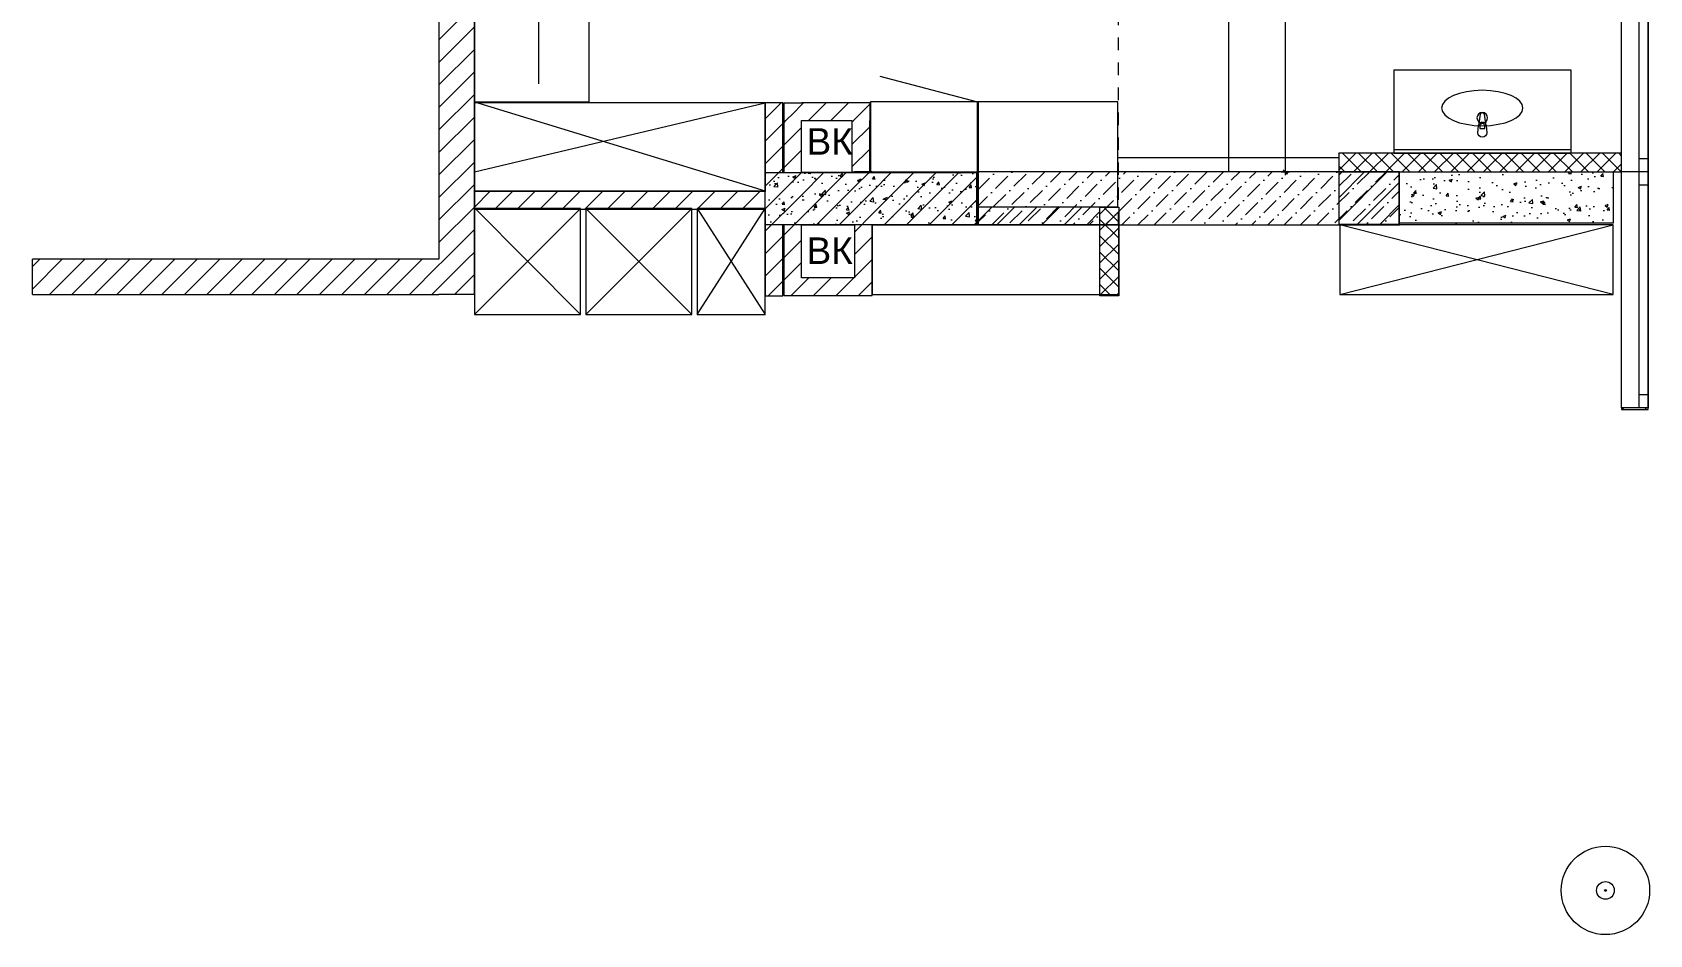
# Model space of a CAD drawing. Header units: millimetres. Extents: x 2336463 to 2579121, y 595385 to 778077.
# Drawn here: x 2524336 to 2533483, y 608642 to 613744 of the extents above; entities that cross this region are included whole.
import ezdxf

# ---------------------------------------------------------------- set-up
doc = ezdxf.new("R2010")
doc.units = ezdxf.units.MM
doc.header["$MEASUREMENT"] = 0
doc.linetypes.add('короткая штриховая', pattern=[141.111111, 70.555556, -70.555556])
for name, color, linetype, lineweight, true_color in [('+ план экспозиций_Ном._пера__242', 7, 'Continuous', 13, 0x1b55b5), ('+ план экспозиций_Ном._пера__58', 7, 'Continuous', 5, 0xdf0000), ('+возводимые стены_Ном._пера__169', 7, 'Continuous', 5, 0x68b353), ('+возводимые стены_Ном._пера__9', 7, 'Continuous', 15, 0x3dad99), ('Интерьер - Мебель_Ном._пера__242', 7, 'Continuous', 13, 0x1b55b5), ('Конструктив - Стены Несущие_Ном._пера__162', 7, 'Continuous', 5, 0xaaaaaa), ('сит план_Ном._пера__87', 7, 'Continuous', 20, 0x6a6a6a)]:
    doc.layers.add(name, color=color, linetype=linetype, lineweight=lineweight, true_color=true_color)
for name, color, linetype in [('+возводимые стены', 7, 'Continuous'), ('Интерьер - Мебель', 7, 'Continuous'), ('сит план', 7, 'Continuous')]:
    doc.layers.add(name, color=color, linetype=linetype)
for name, color, linetype, lineweight in [('+возводимые стены_Ном._пера__1', 7, 'Continuous', 13), ('+возводимые стены_Ном._пера__101', 252, 'Continuous', 5), ('1 Планировка_Ном._пера__1', 7, 'Continuous', 13), ('Интерьер - Мебель_Ном._пера__1', 7, 'Continuous', 13), ('Конструктив - Стены Несущие_Ном._пера__1', 7, 'Continuous', 13), ('Окна ARCHICAD_Ном._пера__1', 7, 'Continuous', 13), ('сит план_Ном._пера__1', 7, 'Continuous', 13)]:
    doc.layers.add(name, color=color, linetype=linetype, lineweight=lineweight)
doc.styles.add('СГЕНЕРИР_СТИЛЬ_1', font='arial.ttf')
doc.linetypes.add('вешало', pattern='A,0,[1,Р”РёР·Р°Р№РЅ РїСЂРѕРµРєС‚ СЂР°Р±РѕС‡РёР№1.Shx,S=9.52381,R=0,X=0,Y=0],-1200,0', length=1200)
doc.dimstyles.new('СГЕНЕРИР_СТИЛЬ__2', dxfattribs={"dimtxt": 75, "dimasz": 23.75, "dimexe": 0.18, "dimexo": 300, "dimgap": 0, "dimtad": 1, "dimdec": 0, "dimzin": 0, "dimdsep": 46, "dimtxsty": 'СГЕНЕРИР_СТИЛЬ_1', "dimblk": 'ARROWHEAD_6', "dimblk1": 'ARROWHEAD_6', "dimblk2": 'ARROWHEAD_6', "dimcen": 0.09, "dimclrd": 256, "dimclre": 256, "dimclrt": 256, "dimazin": 0, "dimtfac": 1, "dimtdec": 4, "dimtmove": 0, "dimatfit": 3, "dimfxl": 0, "dimtolj": 1, "dimtzin": 0, "dimarcsym": 0})
pattern_1 = [(45, (2086872.015, 585813.686), (-45.961939, 45.961939), []), (135, (2086872.015, 585813.686), (45.961939, 45.961939), [])]
pattern_2 = [(45, (2086872.015, 585813.69), (-63.639609, 63.639609), [])]
pattern_3 = [(50, (2086872.01, 585813.69), (-182.18467, 15.939086), [19.05, -209.55]), (355, (2086872.01, 585813.69), (-35.24342, 191.056845), [15.24, -167.640584]), (100.451445, (2086887.2, 585812.36), (146.94125, 175.11775), [16.19001, -178.090245]), (46.1842, (2086872.01, 585864.49), (-271.07904, 42.04233), [28.575, -314.325]), (96.63556, (2086894.6, 585860.98), (237.40413, 247.42612), [24.28502, -267.1356]), (351.18415, (2086872.01, 585864.49), (237.40413, 247.42612), [22.85997, -251.45973]), (21, (2086897.41, 585851.79), (-151.61439, 102.2652), [19.05, -209.55]), (326, (2086897.41, 585851.79), (61.80203, 184.18797), [15.24, -167.64]), (71.451445, (2086910.05, 585843.26), (213.41642, 81.92277), [16.19001, -178.08994]), (37.5, (2086872.015, 585813.686), (3.088603, 84.555039), [0, -165.608, 0, -170.18, 0, -168.275]), (7.5, (2086872.015, 585813.69), (66.819663, 100.180575), [0, -97.028, 0, -161.798, 0, -64.135]), (327.5, (2086815.37, 585813.686), (-135.590595, 5.728744), [0, -63.5, 0, -198.12, 0, -262.89]), (317.5, (2086789.97, 585813.69), (148.12918, 25.42649), [0, -82.55, 0, -131.572, 0, -186.69])]

# ---------------------------------------------------------------- blocks, each defined once
blk = doc.blocks.new('Перекрытие_153', base_point=(2527485.6, 616197.8))
at = {"layer": 'Интерьер - Мебель_Ном._пера__1', "color": 7, "linetype": 'Continuous', "lineweight": 13, "flags": 128}
blk.add_lwpolyline([(2527485.6, 616197.8), (2526836, 616197.8), (2526836, 613351.8), (2527485.6, 613351.8)], close=True, dxfattribs=at)
blk = doc.blocks.new('Перекрытие_154', base_point=(2526836, 613346.1))
at = {"layer": 'Интерьер - Мебель_Ном._пера__1', "color": 7, "linetype": 'Continuous', "lineweight": 13, "flags": 128}
blk.add_lwpolyline([(2526836, 613346.1), (2526836, 612848.4), (2528480.9, 612848.4), (2528480.9, 613346.1)], close=True, dxfattribs=at)
blk = doc.blocks.new('Перекрытие_155', base_point=(2526836.6, 612748.5))
at = {"layer": 'Интерьер - Мебель_Ном._пера__1', "color": 7, "linetype": 'Continuous', "lineweight": 13, "flags": 128}
blk.add_lwpolyline([(2526836.6, 612748.5), (2526836.6, 612149), (2527436.5, 612149), (2527436.5, 612748.5)], close=True, dxfattribs=at)
blk = doc.blocks.new('Перекрытие_156', base_point=(2529075.7, 612956.1))
at = {"layer": 'Интерьер - Мебель_Ном._пера__1', "color": 7, "linetype": 'Continuous', "lineweight": 13, "flags": 128}
blk.add_lwpolyline([(2529075.7, 612956.1), (2529680.9, 612956.1), (2529680.9, 613351.1), (2529075.7, 613351.1)], close=True, dxfattribs=at)
blk = doc.blocks.new('Перекрытие_157', base_point=(2528096.7, 612748.5))
at = {"layer": 'Интерьер - Мебель_Ном._пера__1', "color": 7, "linetype": 'Continuous', "lineweight": 13, "flags": 128}
blk.add_lwpolyline([(2528096.7, 612748.5), (2528096.7, 612149), (2528481.5, 612149), (2528481.5, 612748.5)], close=True, dxfattribs=at)
blk = doc.blocks.new('Перекрытие_158', base_point=(2527466.1, 612748.5))
at = {"layer": 'Интерьер - Мебель_Ном._пера__1', "color": 7, "linetype": 'Continuous', "lineweight": 13, "flags": 128}
blk.add_lwpolyline([(2527466.1, 612748.5), (2527466.1, 612149), (2528066.5, 612149), (2528066.5, 612748.5)], close=True, dxfattribs=at)
blk = doc.blocks.new('Перекрытие_159', base_point=(2529085.9, 612261.6))
at = {"layer": 'Интерьер - Мебель_Ном._пера__1', "color": 7, "linetype": 'Continuous', "lineweight": 13, "flags": 128}
blk.add_lwpolyline([(2529085.9, 612261.6), (2530481.3, 612261.6), (2530481.3, 612656.1), (2529085.9, 612656.1)], close=True, dxfattribs=at)
blk = doc.blocks.new('Перекрытие_160', base_point=(2531731, 612261.6))
at = {"layer": 'Интерьер - Мебель_Ном._пера__1', "color": 7, "linetype": 'Continuous', "lineweight": 13, "flags": 128}
blk.add_lwpolyline([(2531731, 612261.6), (2533276.4, 612261.6), (2533276.4, 612656.1), (2531731, 612656.1)], close=True, dxfattribs=at)
blk = doc.blocks.new('Перекрытие_165', base_point=(2529686.1, 612757.1))
at = {"layer": 'Интерьер - Мебель_Ном._пера__1', "color": 7, "linetype": 'Continuous', "lineweight": 13, "flags": 128}
blk.add_lwpolyline([(2529686.1, 612757.1), (2530476.3, 612757.1), (2530476.3, 613351.1), (2529686.1, 613351.1)], close=True, dxfattribs=at)
blk = doc.blocks.new('Стена_619', base_point=(2526636, 614562.1))
at = {"layer": 'сит план_Ном._пера__87', "linetype": 'Continuous', "lineweight": 20, "true_color": 0x6a6a6a}
h = blk.add_hatch(dxfattribs=at)
h.set_pattern_fill('Блоки_Бетонные_Эффективные', color=251, style=0, pattern_type=2)
h.set_pattern_definition(pattern_2)
h.paths.add_polyline_path([(2526836, 612462.1), (2526836, 614562.1), (2526636, 614562.1), (2526636, 612462.1)])
h = blk.add_hatch(dxfattribs=at)
h.set_pattern_fill('Блоки_Бетонные_Эффективные', color=251, style=0, pattern_type=2)
h.set_pattern_definition(pattern_2)
h.paths.add_polyline_path([(2526636, 612262.1), (2526836, 612262.1), (2526636, 612462.1)])
h = blk.add_hatch(dxfattribs=at)
h.set_pattern_fill('Блоки_Бетонные_Эффективные', color=251, style=0, pattern_type=2)
h.set_pattern_definition(pattern_2)
h.paths.add_polyline_path([(2526636, 612462.1), (2526836, 612262.1), (2526836, 612462.1)])
at = {"layer": 'сит план_Ном._пера__1', "color": 7, "linetype": 'Continuous', "lineweight": 13, "flags": 128}
for points in [[(2526636, 614562.1), (2526636, 612462.1)], [(2526836, 614562.1), (2526636, 614562.1)], [(2526836, 612262.1), (2526836, 614562.1)], [(2526836, 612262.1), (2526636, 612262.1)]]:
    blk.add_lwpolyline(points, dxfattribs=at)
blk = doc.blocks.new('Стена_620', base_point=(2526636, 612462.1))
at = {"layer": 'сит план_Ном._пера__87', "linetype": 'Continuous', "lineweight": 20, "true_color": 0x6a6a6a}
h = blk.add_hatch(dxfattribs=at)
h.set_pattern_fill('Блоки_Бетонные_Эффективные', color=251, style=0, pattern_type=2)
h.set_pattern_definition(pattern_2)
h.paths.add_polyline_path([(2526636, 612462.1), (2524336, 612462.1), (2524336, 612262.1), (2526636, 612262.1)])
at = {"layer": 'сит план_Ном._пера__1', "color": 7, "linetype": 'Continuous', "lineweight": 13, "flags": 128}
for points in [[(2526636, 612462.1), (2524336, 612462.1)], [(2524336, 612262.1), (2524336, 612462.1)], [(2524336, 612262.1), (2526636, 612262.1)]]:
    blk.add_lwpolyline(points, dxfattribs=at)
blk = doc.blocks.new('Стена_621', base_point=(2528480.9, 612951.1))
at = {"layer": 'сит план_Ном._пера__87', "linetype": 'Continuous', "lineweight": 20, "true_color": 0x6a6a6a}
h = blk.add_hatch(dxfattribs=at)
h.set_pattern_fill('Блоки_Бетонные_Эффективные', color=251, style=0, pattern_type=2)
h.set_pattern_definition(pattern_2)
h.paths.add_polyline_path([(2528580.9, 612951.1), (2528580.9, 612656.1), (2528585.9, 612656.1), (2528585.9, 612951.1)])
h = blk.add_hatch(dxfattribs=at)
h.set_pattern_fill('Блоки_Бетонные_Эффективные', color=251, style=0, pattern_type=2)
h.set_pattern_definition(pattern_2)
h.paths.add_polyline_path([(2528685.9, 612951.1), (2528685.9, 612656.1), (2528985.9, 612656.1), (2528985.9, 612951.1)])
h = blk.add_hatch(dxfattribs=at)
h.set_pattern_fill('Блоки_Бетонные_Эффективные', color=251, style=0, pattern_type=2)
h.set_pattern_definition(pattern_2)
h.paths.add_polyline_path([(2529085.9, 612951.1), (2529085.9, 612656.1), (2529677.3, 612656.1), (2529677.3, 612951.1)])
at = {"layer": 'сит план_Ном._пера__1', "color": 7, "linetype": 'Continuous', "lineweight": 13, "flags": 128}
for points in [[(2528585.9, 612951.1), (2528580.9, 612951.1)], [(2528985.9, 612951.1), (2528685.9, 612951.1)], [(2529677.3, 612951.1), (2529085.9, 612951.1)], [(2529677.3, 612656.1), (2529677.3, 612951.1)], [(2528580.9, 612656.1), (2528585.9, 612656.1)], [(2528685.9, 612656.1), (2528985.9, 612656.1)], [(2529085.9, 612656.1), (2529677.3, 612656.1)]]:
    blk.add_lwpolyline(points, dxfattribs=at)
blk = doc.blocks.new('Стена_622', base_point=(2528585.9, 612956.1))
at = {"layer": 'сит план_Ном._пера__87', "linetype": 'Continuous', "lineweight": 20, "true_color": 0x6a6a6a}
h = blk.add_hatch(dxfattribs=at)
h.set_pattern_fill('Блоки_Бетонные_Эффективные', color=251, style=0, pattern_type=2)
h.set_pattern_definition(pattern_2)
h.paths.add_polyline_path([(2528585.9, 613346.1), (2528685.9, 613246.1), (2528685.9, 613346.1)])
h = blk.add_hatch(dxfattribs=at)
h.set_pattern_fill('Блоки_Бетонные_Эффективные', color=251, style=0, pattern_type=2)
h.set_pattern_definition(pattern_2)
h.paths.add_polyline_path([(2528585.9, 613246.1), (2528685.9, 613246.1), (2528585.9, 613346.1)])
h = blk.add_hatch(dxfattribs=at)
h.set_pattern_fill('Блоки_Бетонные_Эффективные', color=251, style=0, pattern_type=2)
h.set_pattern_definition(pattern_2)
h.paths.add_polyline_path([(2528585.9, 613246.1), (2528585.9, 612956.1), (2528685.9, 612956.1), (2528685.9, 613246.1)])
at = {"layer": 'сит план_Ном._пера__1', "color": 7, "linetype": 'Continuous', "lineweight": 13, "flags": 128}
for points in [[(2528585.9, 613346.1), (2528685.9, 613346.1)], [(2528585.9, 613346.1), (2528585.9, 612956.1)], [(2528685.9, 612956.1), (2528685.9, 613246.1)]]:
    blk.add_lwpolyline(points, dxfattribs=at)
blk = doc.blocks.new('Стена_623', base_point=(2528585.9, 613346.1))
at = {"layer": 'сит план_Ном._пера__87', "linetype": 'Continuous', "lineweight": 20, "true_color": 0x6a6a6a}
h = blk.add_hatch(dxfattribs=at)
h.set_pattern_fill('Блоки_Бетонные_Эффективные', color=251, style=0, pattern_type=2)
h.set_pattern_definition(pattern_2)
h.paths.add_polyline_path([(2528971.9, 613346.1), (2528685.9, 613346.1), (2528685.9, 613246.1), (2528971.9, 613246.1)])
h = blk.add_hatch(dxfattribs=at)
h.set_pattern_fill('Блоки_Бетонные_Эффективные', color=251, style=0, pattern_type=2)
h.set_pattern_definition(pattern_2)
h.paths.add_polyline_path([(2528971.9, 613246.1), (2529071.9, 613246.1), (2529071.9, 613346.1)])
h = blk.add_hatch(dxfattribs=at)
h.set_pattern_fill('Блоки_Бетонные_Эффективные', color=251, style=0, pattern_type=2)
h.set_pattern_definition(pattern_2)
h.paths.add_polyline_path([(2528971.9, 613346.1), (2528971.9, 613246.1), (2529071.9, 613346.1)])
at = {"layer": 'сит план_Ном._пера__1', "color": 7, "linetype": 'Continuous', "lineweight": 13, "flags": 128}
for points in [[(2529071.9, 613346.1), (2528685.9, 613346.1)], [(2529071.9, 613346.1), (2529071.9, 613246.1)], [(2528685.9, 613246.1), (2528971.9, 613246.1)]]:
    blk.add_lwpolyline(points, dxfattribs=at)
blk = doc.blocks.new('Стена_624', base_point=(2529071.9, 613346.1))
at = {"layer": 'сит план_Ном._пера__87', "linetype": 'Continuous', "lineweight": 20, "true_color": 0x6a6a6a}
h = blk.add_hatch(dxfattribs=at)
h.set_pattern_fill('Блоки_Бетонные_Эффективные', color=251, style=0, pattern_type=2)
h.set_pattern_definition(pattern_2)
h.paths.add_polyline_path([(2528971.9, 613246.1), (2528971.9, 612956.1), (2529071.9, 612956.1), (2529071.9, 613246.1)])
at = {"layer": 'сит план_Ном._пера__1', "color": 7, "linetype": 'Continuous', "lineweight": 13, "flags": 128}
for points in [[(2528971.9, 613246.1), (2528971.9, 612956.1)], [(2529071.9, 612956.1), (2529071.9, 613246.1)], [(2528971.9, 612956.1), (2529071.9, 612956.1)]]:
    blk.add_lwpolyline(points, dxfattribs=at)
blk = doc.blocks.new('Стена_625', base_point=(2528585.9, 612956.1))
at = {"layer": 'сит план_Ном._пера__87', "linetype": 'Continuous', "lineweight": 20, "true_color": 0x6a6a6a}
h = blk.add_hatch(dxfattribs=at)
h.set_pattern_fill('Блоки_Бетонные_Эффективные', color=251, style=0, pattern_type=2)
h.set_pattern_definition(pattern_2)
h.paths.add_polyline_path([(2528685.9, 612356.6), (2528685.9, 612956.1), (2528585.9, 612956.1), (2528585.9, 612356.6)])
h = blk.add_hatch(dxfattribs=at)
h.set_pattern_fill('Блоки_Бетонные_Эффективные', color=251, style=0, pattern_type=2)
h.set_pattern_definition(pattern_2)
h.paths.add_polyline_path([(2528685.9, 612356.6), (2528585.9, 612256.6), (2528685.9, 612256.6)])
h = blk.add_hatch(dxfattribs=at)
h.set_pattern_fill('Блоки_Бетонные_Эффективные', color=251, style=0, pattern_type=2)
h.set_pattern_definition(pattern_2)
h.paths.add_polyline_path([(2528585.9, 612356.6), (2528585.9, 612256.6), (2528685.9, 612356.6)])
at = {"layer": 'сит план_Ном._пера__1', "color": 7, "linetype": 'Continuous', "lineweight": 13, "flags": 128}
for points in [[(2528585.9, 612956.1), (2528585.9, 612951.1)], [(2528685.9, 612951.1), (2528685.9, 612956.1)], [(2528585.9, 612656.1), (2528585.9, 612256.6)], [(2528685.9, 612356.6), (2528685.9, 612656.1)], [(2528585.9, 612256.6), (2528685.9, 612256.6)]]:
    blk.add_lwpolyline(points, dxfattribs=at)
blk = doc.blocks.new('Стена_626', base_point=(2528585.9, 612256.6))
at = {"layer": 'сит план_Ном._пера__87', "linetype": 'Continuous', "lineweight": 20, "true_color": 0x6a6a6a}
h = blk.add_hatch(dxfattribs=at)
h.set_pattern_fill('Блоки_Бетонные_Эффективные', color=251, style=0, pattern_type=2)
h.set_pattern_definition(pattern_2)
h.paths.add_polyline_path([(2528985.9, 612356.6), (2528685.9, 612356.6), (2528685.9, 612256.6), (2528985.9, 612256.6)])
h = blk.add_hatch(dxfattribs=at)
h.set_pattern_fill('Блоки_Бетонные_Эффективные', color=251, style=0, pattern_type=2)
h.set_pattern_definition(pattern_2)
h.paths.add_polyline_path([(2528985.9, 612356.6), (2529085.9, 612256.6), (2529085.9, 612356.6)])
h = blk.add_hatch(dxfattribs=at)
h.set_pattern_fill('Блоки_Бетонные_Эффективные', color=251, style=0, pattern_type=2)
h.set_pattern_definition(pattern_2)
h.paths.add_polyline_path([(2528985.9, 612256.6), (2529085.9, 612256.6), (2528985.9, 612356.6)])
at = {"layer": 'сит план_Ном._пера__1', "color": 7, "linetype": 'Continuous', "lineweight": 13, "flags": 128}
for points in [[(2528985.9, 612356.6), (2528685.9, 612356.6)], [(2529085.9, 612256.6), (2529085.9, 612356.6)], [(2528685.9, 612256.6), (2529085.9, 612256.6)]]:
    blk.add_lwpolyline(points, dxfattribs=at)
blk = doc.blocks.new('Стена_627', base_point=(2529085.9, 612256.6))
at = {"layer": 'сит план_Ном._пера__87', "linetype": 'Continuous', "lineweight": 20, "true_color": 0x6a6a6a}
h = blk.add_hatch(dxfattribs=at)
h.set_pattern_fill('Блоки_Бетонные_Эффективные', color=251, style=0, pattern_type=2)
h.set_pattern_definition(pattern_2)
h.paths.add_polyline_path([(2529085.9, 612356.6), (2529085.9, 612956.1), (2528985.9, 612956.1), (2528985.9, 612356.6)])
at = {"layer": 'сит план_Ном._пера__1', "color": 7, "linetype": 'Continuous', "lineweight": 13, "flags": 128}
for points in [[(2529085.9, 612956.1), (2528985.9, 612956.1)], [(2528985.9, 612956.1), (2528985.9, 612951.1)], [(2529085.9, 612951.1), (2529085.9, 612956.1)], [(2528985.9, 612656.1), (2528985.9, 612356.6)], [(2529085.9, 612356.6), (2529085.9, 612656.1)]]:
    blk.add_lwpolyline(points, dxfattribs=at)
blk = doc.blocks.new('Окно 25_16')
at = {"layer": 'Окна ARCHICAD_Ном._пера__1', "color": 7, "linetype": 'Continuous', "lineweight": 13}
for p, q in [((-667.3, 100), (667.3, 100)), ((-667.3, 0), (-667.3, 100)), ((667.3, 0), (667.3, 100)), ((-667.3, 0), (-592.3, 0)), ((-667.3, -50), (-667.3, 0)), ((-667.3, -50), (-667.3, 0)), ((-592.3, 0), (-592.3, -50)), ((-592.3, 0), (592.3, 0)), ((592.3, -50), (592.3, 0)), ((592.3, 0), (667.3, 0)), ((667.3, -50), (667.3, 0)), ((667.3, -50), (667.3, 0)), ((-667.3, -50), (667.3, -50)), ((-592.3, -50), (-667.3, -50)), ((592.3, -50), (-592.3, -50)), ((667.3, -50), (592.3, -50))]:
    blk.add_line(p, q, dxfattribs=at)
blk = doc.blocks.new('Окно 25_10')
at = {"layer": 'Окна ARCHICAD_Ном._пера__1', "color": 7, "linetype": 'Continuous', "lineweight": 13}
for p, q in [((-625, 100), (625, 100)), ((-625, 0), (-625, 100)), ((625, 0), (625, 100)), ((-625, 0), (-550, 0)), ((-625, -50), (-625, 0)), ((-625, -50), (-625, 0)), ((-550, 0), (-550, -50)), ((-550, 0), (550, 0)), ((550, -50), (550, 0)), ((550, 0), (625, 0)), ((625, -50), (625, 0)), ((625, -50), (625, 0)), ((-625, -50), (625, -50)), ((-550, -50), (-625, -50)), ((550, -50), (-550, -50)), ((625, -50), (550, -50))]:
    blk.add_line(p, q, dxfattribs=at)
blk = doc.blocks.new('Стена_628', base_point=(2533474.6, 611612.1))
at = {"layer": 'сит план_Ном._пера__87', "linetype": 'Continuous', "lineweight": 20, "true_color": 0x6a6a6a}
h = blk.add_hatch(dxfattribs=at)
h.set_pattern_fill('Блоки_Бетонные_Эффективные', color=251, style=0, pattern_type=2)
h.set_pattern_definition(pattern_2)
h.paths.add_polyline_path([(2533324.6, 611612.1), (2533474.6, 611612.1), (2533474.6, 611621.5), (2533324.6, 611621.5)])
at = {"layer": 'сит план_Ном._пера__1', "color": 7, "linetype": 'Continuous', "lineweight": 13}
for p, q in [((2533424.6, 611621.5), (2533324.6, 611621.5)), ((2533474.6, 611621.5), (2533424.6, 611621.5))]:
    blk.add_line(p, q, dxfattribs=at)
at = {"layer": 'сит план_Ном._пера__1', "color": 7, "linetype": 'Continuous', "lineweight": 13, "flags": 128}
for points in [[(2533324.6, 611621.5), (2533324.6, 611612.1)], [(2533324.6, 611612.1), (2533474.6, 611612.1)], [(2533474.6, 611612.1), (2533474.6, 611621.5)]]:
    blk.add_lwpolyline(points, dxfattribs=at)
at = {"layer": 'Окна ARCHICAD_Ном._пера__1', "color": 7, "linetype": 'Continuous', "lineweight": 13, "zscale": 1000, "rotation": 89.99891644592846}
for name, p in [('Окно 25_10', (2533424.6, 613581.1)), ('Окно 25_16', (2533424.6, 612288.8))]:
    blk.add_blockref(name, p, dxfattribs=at)
blk = doc.blocks.new('Стена_632', base_point=(2528480.9, 612744.3))
at = {"layer": '+возводимые стены_Ном._пера__169', "linetype": 'Continuous', "lineweight": 5, "true_color": 0x68b353}
h = blk.add_hatch(dxfattribs=at)
h.set_pattern_fill('Блоки_Бетонные_Эффективные', color=85, style=0, pattern_type=2)
h.set_pattern_definition(pattern_2)
h.paths.add_polyline_path([(2528480.9, 612844.3), (2526836.1, 612844.7), (2526836, 612744.7), (2528480.9, 612744.3)])
at = {"layer": '+возводимые стены_Ном._пера__101', "color": 252, "linetype": 'Continuous', "lineweight": 5, "flags": 128}
for points in [[(2526836.1, 612844.7), (2526836, 612744.7)], [(2528480.9, 612844.3), (2526836.1, 612844.7)], [(2526836, 612744.7), (2528480.9, 612744.3)]]:
    blk.add_lwpolyline(points, dxfattribs=at)
blk = doc.blocks.new('Стена_645', base_point=(2529680.9, 612656.3))
at = {"layer": '+возводимые стены_Ном._пера__169', "linetype": 'Continuous', "lineweight": 5, "true_color": 0x68b353}
h = blk.add_hatch(dxfattribs=at)
h.set_pattern_fill('Блоки_Бетонные_Эффективные', color=85, style=0, pattern_type=2)
h.set_pattern_definition(pattern_2)
h.paths.add_polyline_path([(2529680.9, 612656.3), (2530374.4, 612656.1), (2530374.4, 612756.1), (2529680.9, 612756.3)])
at = {"layer": '+возводимые стены_Ном._пера__101', "color": 252, "linetype": 'Continuous', "lineweight": 5, "flags": 128}
for points in [[(2530374.4, 612756.1), (2529680.9, 612756.3)], [(2529680.9, 612756.3), (2529680.9, 612656.3)], [(2530374.4, 612656.1), (2530374.4, 612756.1)], [(2529680.9, 612656.3), (2530374.4, 612656.1)]]:
    blk.add_lwpolyline(points, dxfattribs=at)
blk = doc.blocks.new('Стена_646', base_point=(2528480.9, 612255))
at = {"layer": '+возводимые стены_Ном._пера__169', "linetype": 'Continuous', "lineweight": 5, "true_color": 0x68b353}
h = blk.add_hatch(dxfattribs=at)
h.set_pattern_fill('Блоки_Бетонные_Эффективные', color=85, style=0, pattern_type=2)
h.set_pattern_definition(pattern_2)
h.paths.add_polyline_path([(2528580.9, 612255), (2528580.9, 613346.1), (2528480.9, 613346.1), (2528480.9, 612255)])
at = {"layer": '+возводимые стены_Ном._пера__101', "color": 252, "linetype": 'Continuous', "lineweight": 5, "flags": 128}
for points in [[(2528580.9, 613346.1), (2528480.9, 613346.1)], [(2528480.9, 613346.1), (2528480.9, 612844.3)], [(2528580.9, 612951.1), (2528580.9, 613346.1)], [(2528480.9, 612744.3), (2528480.9, 612255)], [(2528580.9, 612255), (2528580.9, 612656.1)], [(2528480.9, 612255), (2528580.9, 612255)]]:
    blk.add_lwpolyline(points, dxfattribs=at)
blk = doc.blocks.new('Стена_647', base_point=(2532066.4, 612955.4))
at = {"layer": '+возводимые стены_Ном._пера__169', "linetype": 'Continuous', "lineweight": 5, "true_color": 0x68b353}
h = blk.add_hatch(dxfattribs=at)
h.set_pattern_fill('Блоки_Бетонные_Эффективные', color=85, style=0, pattern_type=2)
h.set_pattern_definition(pattern_2)
h.paths.add_polyline_path([(2532066.4, 612955.4), (2531724.7, 612955.4), (2531724.7, 612660.4), (2532066.4, 612660.4)])
at = {"layer": '+возводимые стены_Ном._пера__101', "color": 252, "linetype": 'Continuous', "lineweight": 5, "flags": 128}
for points in [[(2532066.4, 612955.4), (2531724.7, 612955.4)], [(2531724.7, 612955.4), (2531724.7, 612660.4)], [(2532066.4, 612660.4), (2532066.4, 612955.4)], [(2531724.7, 612660.4), (2532066.4, 612660.4)]]:
    blk.add_lwpolyline(points, dxfattribs=at)
blk = doc.blocks.new('Панель с Несколькими Умывальниками 25_2')
at = {"layer": 'Интерьер - Мебель_Ном._пера__1', "color": 7, "linetype": 'Continuous', "lineweight": 13}
for p, q in [((-500, 0), (500, 0)), ((-500, -470), (-500, 0)), ((500, -470), (500, 0)), ((-500, -20), (500, -20)), ((-13.6, -154.8), (-13.6, -139.9)), ((-13.6, -139.9), (13.6, -139.9)), ((13.6, -139.9), (13.6, -154.8)), ((-500, -470), (500, -470))]:
    blk.add_line(p, q, dxfattribs=at)
at = {"layer": 'Интерьер - Мебель_Ном._пера__1', "color": 7, "linetype": 'Continuous', "lineweight": 13, "flags": 128}
blk.add_lwpolyline([(-25, -115), (-21, -157, 0.12102), (-17.7, -166.5), (-11.1, -219.4, 0.882566), (11.1, -219.4), (17.7, -166.5, 0.12102), (21, -157), (25, -115, 1)], format="xyb", close=True, dxfattribs=at)
at = {"layer": 'Интерьер - Мебель_Ном._пера__1', "color": 7, "linetype": 'Continuous', "lineweight": 13}
blk.add_circle((0, -199.8), 30, dxfattribs=at)
for centre, radius, start, end in [((0, -155.1), 21.1, 212.77103, 327.22897), ((0, -154.8), 13.6, 180, 0)]:
    blk.add_arc(centre, radius, start, end, dxfattribs=at)
blk.add_ellipse((0, -255), major_axis=(230, 0), ratio=0.434783, dxfattribs=at)
blk = doc.blocks.new('Подвесной Светильник 25')
at = {"layer": '+ план экспозиций_Ном._пера__58', "color": 12, "linetype": 'Continuous', "lineweight": 5, "true_color": 0xdf0000}
for radius in [250, 50, 5]:
    blk.add_circle((0, 0), radius, dxfattribs=at)
blk = doc.blocks.new('*D3396', base_point=(2086872, 585813.7))
at = {"layer": 'Интерьер - Мебель_Ном._пера__242', "color": 152, "linetype": 'Continuous', "lineweight": 13, "true_color": 0x1b55b5}
for p, q in [((2531422.3, 615432.4), (2531422.3, 615413.7)), ((2531398.8, 615413.7), (2531445.7, 615413.7)), ((2531434.8, 615401.2), (2531409.8, 615426.2)), ((2531422.3, 615413.7), (2531422.4, 612955.3)), ((2531409.9, 612967.8), (2531434.9, 612942.8)), ((2531398.9, 612955.3), (2531445.8, 612955.3)), ((2531422.4, 612955.3), (2531422.4, 612936.6))]:
    blk.add_line(p, q, dxfattribs=at)
at = {"layer": 'Интерьер - Мебель_Ном._пера__242', "color": 152, "lineweight": 13, "true_color": 0x1b55b5, "insert": (2531437.3, 614312.7), "char_height": 75, "attachment_point": 7, "rotation": 270.00256, "style": 'СГЕНЕРИР_СТИЛЬ_1'}
blk.add_mtext('\\A1;{\\pql;\\fArial|b0|i0|c204|p38;2\xa0458}', dxfattribs=at)
blk = doc.blocks.new('ARROWHEAD_6')
at = {"color": 0, "linetype": 'Continuous', "lineweight": 0}
for p, q in [((0, 0), (-1, 0)), ((-0.5, -0.5), (0.5, 0.5))]:
    blk.add_line(p, q, dxfattribs=at)

msp = doc.modelspace()

# ---------------------------------------------------------------- hatches: boundary and pattern name
at = {"layer": '+ план экспозиций_Ном._пера__242', "linetype": 'Continuous', "lineweight": 13, "true_color": 0x1b55b5}
h = msp.add_hatch(dxfattribs=at)
h.set_pattern_fill('Сетка_1200х1200', color=152, style=0, pattern_type=2)
h.set_pattern_definition([(0, (2531101.8, 617836.2), (0, 1200), []), (90, (2531101.8, 617836.2), (-1200, 0), [])])
h.paths.add_polyline_path([(2531724.6, 612956.1), (2530479.1, 612956.1), (2530479.1, 620158.7), (2531724.6, 620158.7)])
at = {"layer": '+возводимые стены_Ном._пера__9', "linetype": 'Continuous', "lineweight": 15, "true_color": 0x3dad99}
h = msp.add_hatch(dxfattribs=at)
h.set_pattern_fill('Блоки_Бетонные', color=135, style=0, pattern_type=2)
h.set_pattern_definition(pattern_1)
h.paths.add_polyline_path([(2531724.7, 612955.4), (2533324.7, 612955.4), (2533324.7, 613061.4), (2531724.7, 613061.4)])
h = msp.add_hatch(dxfattribs=at)
h.set_pattern_fill('Блоки_Бетонные', color=135, style=0, pattern_type=2)
h.set_pattern_definition(pattern_1)
h.paths.add_polyline_path([(2530374.4, 612756.1), (2530480.4, 612756.1), (2530480.4, 612255), (2530374.4, 612255)])
at = {"layer": 'Конструктив - Стены Несущие_Ном._пера__162', "linetype": 'Continuous', "lineweight": 5, "true_color": 0xaaaaaa}
h = msp.add_hatch(dxfattribs=at)
h.set_pattern_fill('Бетон_01', color=253, style=0, pattern_type=2)
h.set_pattern_definition([(45, (2086872.01, 585813.69), (-91.92388, 91.92388), [97.499996, -32.499999, 0, -32.499999]), (45, (2086883.5, 585917.1), (-91.92388, 91.92388), [97.499996, -32.499999, 0, -32.499999])])
h.paths.add_polyline_path([(2532068.1, 612956.1), (2529686.1, 612956.1), (2529686.1, 612656.1), (2532068.1, 612656.1)])
at = {"layer": 'сит план_Ном._пера__1', "linetype": 'Continuous', "lineweight": 13}
h = msp.add_hatch(dxfattribs=at)
h.set_pattern_fill('AR_CONC', style=0, pattern_type=2)
h.set_pattern_definition(pattern_3)
h.paths.add_polyline_path([(2528480.9, 612952.3), (2529680.9, 612952.3), (2529680.9, 612656.3), (2528480.9, 612656.3)])
h = msp.add_hatch(dxfattribs=at)
h.set_pattern_fill('AR_CONC', style=0, pattern_type=2)
h.set_pattern_definition(pattern_3)
h.paths.add_polyline_path([(2533276.4, 612665.3), (2532066.4, 612665.3), (2532066.4, 612955.4), (2533276.4, 612955.4)])

# ---------------------------------------------------------------- linework, layer by layer
at = {"layer": '+возводимые стены_Ном._пера__1', "color": 7, "linetype": 'Continuous', "lineweight": 13, "flags": 128}
for points in [[(2531724.7, 612955.4), (2533324.7, 612955.4), (2533324.7, 613061.4), (2531724.7, 613061.4)], [(2530374.4, 612756.1), (2530480.4, 612756.1), (2530480.4, 612255), (2530374.4, 612255)]]:
    msp.add_lwpolyline(points, close=True, dxfattribs=at)
at = {"layer": '1 Планировка_Ном._пера__1', "color": 7, "linetype": 'короткая штриховая', "lineweight": 13}
msp.add_line((2530479.1, 612656.1), (2530477.1, 627783), dxfattribs=at)
at = {"layer": '1 Планировка_Ном._пера__1', "color": 7, "linetype": 'Continuous', "lineweight": 13}
for p, q in [((2531724.7, 612955.4), (2531774.7, 612955.4)), ((2526836.6, 612753.1), (2527436.5, 612149)), ((2526836.6, 612149), (2527436.5, 612748.5)), ((2527466.1, 612748.5), (2528066.5, 612149)), ((2527466.1, 612149), (2528066.5, 612748.5)), ((2528096.7, 612748.5), (2528481.5, 612149)), ((2528096.7, 612149), (2528481.5, 612748.5)), ((2533276.4, 612261.6), (2531731, 612656.1)), ((2531731, 612261.6), (2533276.4, 612656.1))]:
    msp.add_line(p, q, dxfattribs=at)
at = {"layer": 'Интерьер - Мебель_Ном._пера__1', "color": 7, "linetype": 'вешало', "lineweight": 13}
msp.add_line((2527198.4, 616052.3), (2527198.4, 613452.7), dxfattribs=at)
at = {"layer": 'Интерьер - Мебель_Ном._пера__1', "color": 7, "linetype": 'Continuous', "lineweight": 13}
for p, q in [((2529128.6, 613496), (2529680.9, 613351.1)), ((2526836, 613351.1), (2528480.9, 612848.4)), ((2526836.1, 612956.2), (2528480.9, 613346.1))]:
    msp.add_line(p, q, dxfattribs=at)
at = {"layer": 'Конструктив - Стены Несущие_Ном._пера__1', "color": 7, "linetype": 'Continuous', "lineweight": 13, "flags": 128}
msp.add_lwpolyline([(2532068.1, 612956.1), (2529686.1, 612956.1), (2529686.1, 612656.1), (2532068.1, 612656.1)], close=True, dxfattribs=at)
at = {"layer": 'сит план_Ном._пера__1', "color": 7, "linetype": 'Continuous', "lineweight": 13, "flags": 128}
for points in [[(2528480.9, 612952.3), (2529680.9, 612952.3), (2529680.9, 612656.3), (2528480.9, 612656.3)], [(2533276.4, 612665.3), (2532066.4, 612665.3), (2532066.4, 612955.4), (2533276.4, 612955.4)]]:
    msp.add_lwpolyline(points, close=True, dxfattribs=at)

# ---------------------------------------------------------------- block references
at = {"layer": '+ план экспозиций_Ном._пера__58', "color": 12, "linetype": 'Continuous', "lineweight": 5, "true_color": 0xdf0000, "zscale": 1000, "rotation": 90}
msp.add_blockref('Подвесной Светильник 25', (2533233.4, 608892.4), dxfattribs=at)
at = {"layer": '+возводимые стены', "color": 252, "lineweight": 5}
for name, p in [('Стена_646', (2528480.9, 612255)), ('Стена_647', (2532066.4, 612955.4)), ('Стена_632', (2528480.9, 612744.3)), ('Стена_645', (2529680.9, 612656.3))]:
    msp.add_blockref(name, p, dxfattribs=at)
at = {"layer": 'Интерьер - Мебель', "color": 7, "linetype": 'Continuous', "lineweight": 13}
for name, p in [('Перекрытие_153', (2527485.6, 616197.8)), ('Перекрытие_154', (2526836, 613346.1)), ('Перекрытие_156', (2529075.7, 612956.1)), ('Перекрытие_165', (2529686.1, 612757.1)), ('Перекрытие_155', (2526836.6, 612748.5)), ('Перекрытие_158', (2527466.1, 612748.5)), ('Перекрытие_157', (2528096.7, 612748.5)), ('Перекрытие_159', (2529085.9, 612261.6)), ('Перекрытие_160', (2531731, 612261.6))]:
    msp.add_blockref(name, p, dxfattribs=at)
at = {"layer": 'Интерьер - Мебель_Ном._пера__1', "color": 7, "linetype": 'Continuous', "lineweight": 13, "xscale": -1, "zscale": 1000, "rotation": 180}
msp.add_blockref('Панель с Несколькими Умывальниками 25_2', (2532536.8, 613061.6), dxfattribs=at)
at = {"layer": 'сит план', "color": 7, "lineweight": 13}
for name, p in [('Стена_628', (2533474.6, 611612.1)), ('Стена_619', (2526636, 614562.1)), ('Стена_622', (2528585.9, 612956.1)), ('Стена_623', (2528585.9, 613346.1)), ('Стена_624', (2529071.9, 613346.1)), ('Стена_621', (2528480.9, 612951.1)), ('Стена_625', (2528585.9, 612956.1)), ('Стена_627', (2529085.9, 612256.6)), ('Стена_620', (2526636, 612462.1)), ('Стена_626', (2528585.9, 612256.6))]:
    msp.add_blockref(name, p, dxfattribs=at)

# ---------------------------------------------------------------- texts
at = {"layer": 'сит план_Ном._пера__1', "color": 7, "linetype": 'Continuous', "lineweight": 13, "char_height": 150, "attachment_point": 1, "style": 'СГЕНЕРИР_СТИЛЬ_1'}
for insert in [(2528714.5, 613202.6), (2528714.5, 612584.8)]:
    msp.add_mtext('\\A1;{\\pql;\\fArial|b0|i0|c204|p38;ВК}', dxfattribs=dict(at, insert=insert))

# ---------------------------------------------------------------- dimensions: what is measured, and where the dimension line sits
at = {"layer": 'Интерьер - Мебель', "color": 152, "linetype": 'Continuous', "lineweight": 13, "true_color": 0x1b55b5}
dim = msp.add_linear_dim(base=(2531422.4, 612955.3), p1=(2531724.6, 615413.7), p2=(2531724.7, 612955.4), angle=270.00256, dimstyle='СГЕНЕРИР_СТИЛЬ__2', dxfattribs=at)
dim.commit()
dim.dimension.update_dxf_attribs({"geometry": '*D3396', "text_midpoint": (2531474.8, 614183.9), "dimtype": 160, "text_rotation": 270.00256})

doc.saveas('drawing.dxf')
